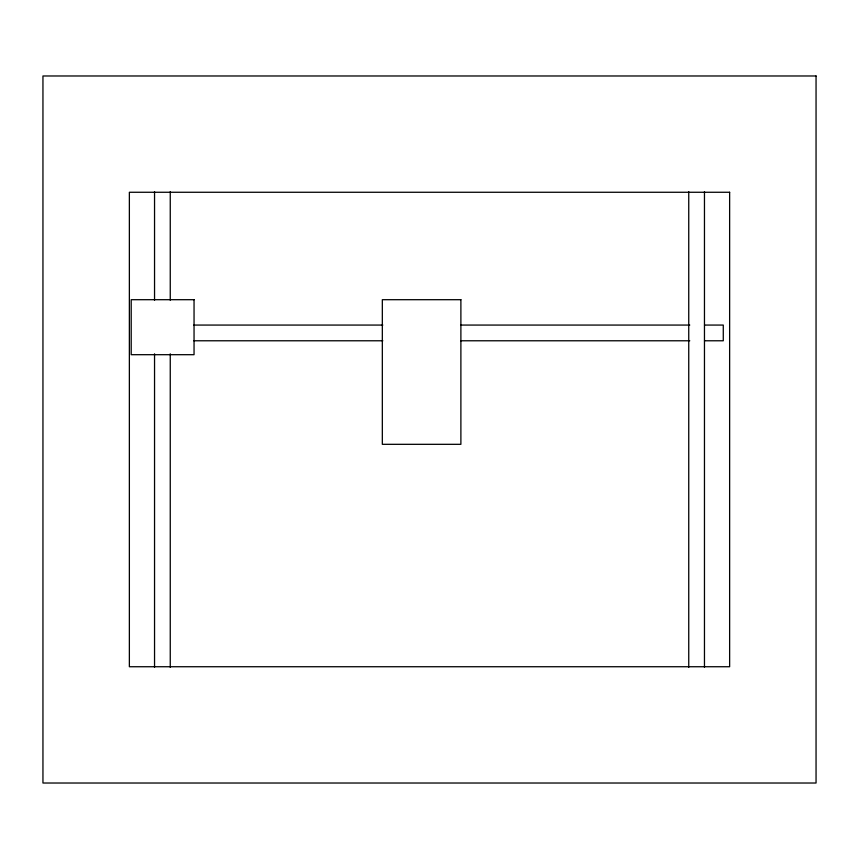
<?xml version="1.0" encoding="UTF-8"?>
<svg xmlns="http://www.w3.org/2000/svg" width="859" height="859" viewBox="0 0 859 859"><rect width="100%" height="100%" fill="white"/><g stroke="black" fill="none" stroke-linecap="round" stroke-linejoin="round"><path stroke-width="1.29" d="M193.833 325.067L382.824 325.067M460.564 325.067L689.766 325.067M704.52 325.067L723.278 325.067L723.278 340.776L704.52 340.776M193.833 340.776L382.824 340.776M460.564 340.776L689.766 340.776M704.466 191.686L704.466 667.314M688.746 191.686L688.746 667.314M170.254 191.686L170.254 300.21M170.254 353.801L170.254 667.314M154.545 191.686L154.545 300.21M154.545 353.801L154.545 667.314M816.05 75.979L42.95 75.979L42.95 783.021L816.05 783.021L816.05 75.979M729.635 192.266L129.365 192.266L129.365 666.734L729.635 666.734L729.635 192.266M194.048 299.694L131.202 299.694L131.202 354.692L194.048 354.692L194.048 299.694M460.886 299.694L382.33 299.694L382.33 444.318L460.886 444.318L460.886 299.694"/></g></svg>
